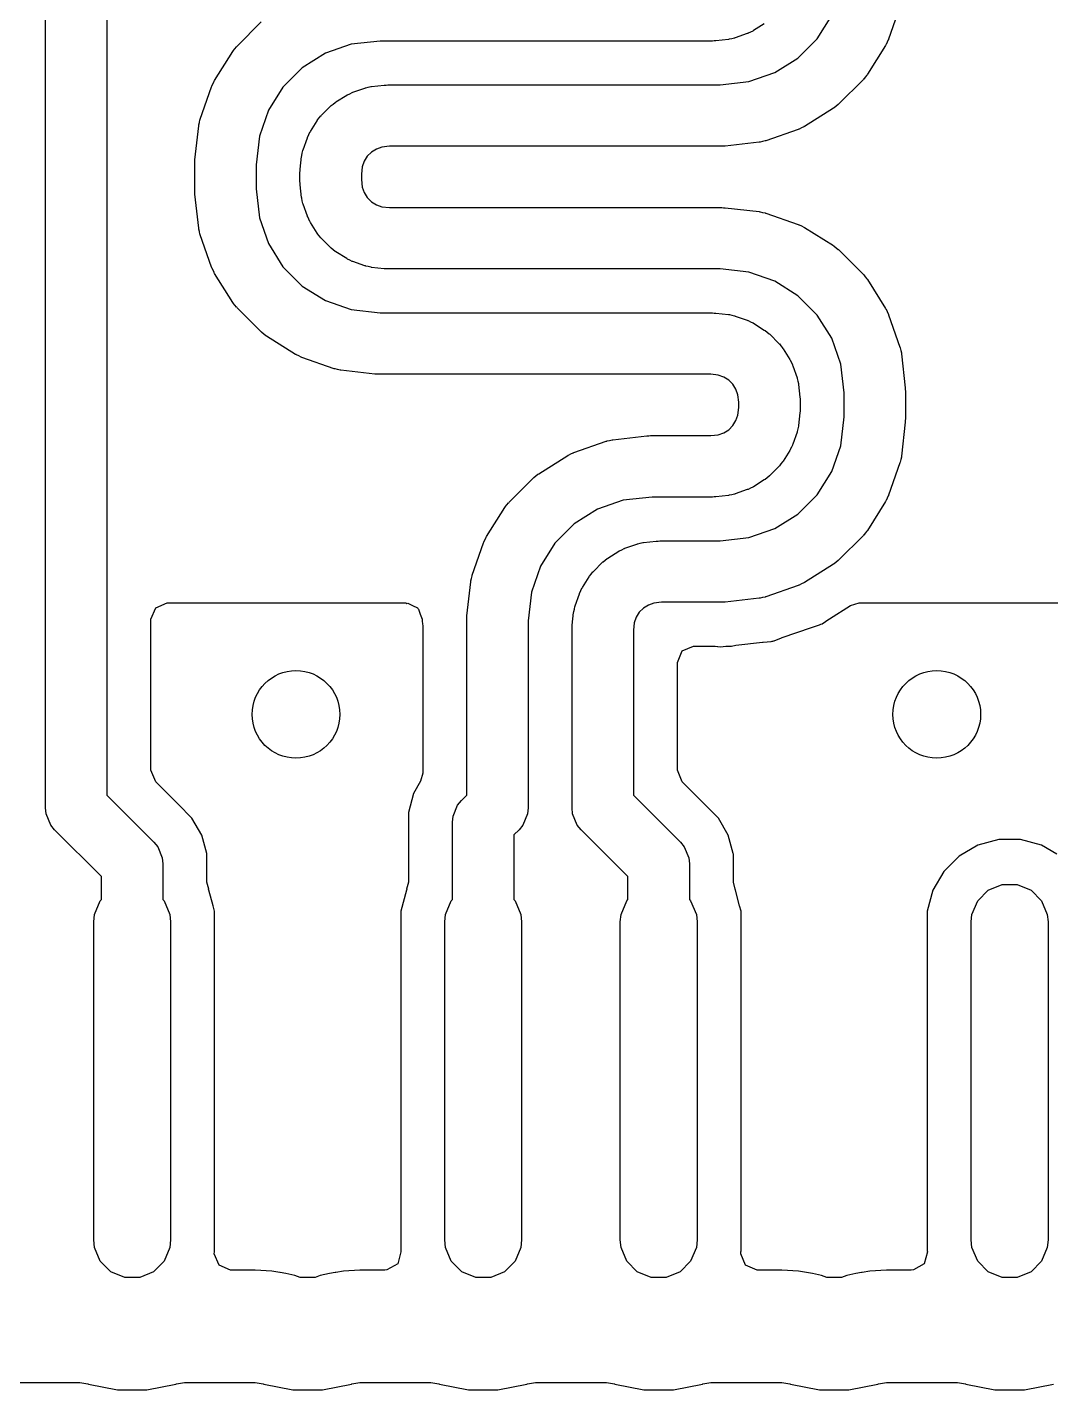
# Model space of a CAD drawing. Extents: x 2.36 to 5.14, y -5.39 to -2.61.
# Drawn here: x 4.4568 to 4.6405, y -3.9413 to -3.6966 of the extents above; entities that cross this region are included whole.
import ezdxf

# ---------------------------------------------------------------- set-up
doc = ezdxf.new("R2010")
doc.units = 0
doc.header["$MEASUREMENT"] = 0
doc.layers.add('BLACK', color=7, linetype='CONTINUOUS')

msp = doc.modelspace()

# ---------------------------------------------------------------- linework, layer by layer
at = {"layer": 'BLACK', "linetype": 'CONTINUOUS'}
for p, q in [((4.47108, -3.62072), (4.47108, -3.83453)), ((4.46005, -3.83681), (4.46005, -3.62103)), ((4.61339, -3.69295), (4.61136, -3.69875)), ((4.49443, -3.70001), (4.49877, -3.69567)), ((4.58905, -3.69601), (4.58711, -3.69723)), ((4.59855, -3.69868), (4.60116, -3.69453)), ((4.5201, -3.69909), (4.51491, -3.69967)), ((4.57974, -3.69909), (4.5201, -3.69909)), ((4.58005, -3.69906), (4.57974, -3.69909)), ((4.58036, -3.69905), (4.58005, -3.69906)), ((4.58263, -3.6988), (4.58036, -3.69905)), ((4.58274, -3.69877), (4.58263, -3.6988)), ((4.58279, -3.69878), (4.58274, -3.69877)), ((4.58324, -3.69867), (4.58279, -3.69878)), ((4.58369, -3.69857), (4.58324, -3.69867)), ((4.58373, -3.69855), (4.58369, -3.69857)), ((4.58384, -3.69852), (4.58373, -3.69855)), ((4.586, -3.69777), (4.58384, -3.69852)), ((4.5861, -3.69772), (4.586, -3.69777)), ((4.58615, -3.69771), (4.5861, -3.69772)), ((4.58656, -3.69751), (4.58615, -3.69771)), ((4.58698, -3.69731), (4.58656, -3.69751)), ((4.58702, -3.69728), (4.58698, -3.69731)), ((4.58711, -3.69723), (4.58702, -3.69728)), ((4.59508, -3.70215), (4.59855, -3.69868)), ((4.6113, -3.6989), (4.6111, -3.69931)), ((4.61131, -3.69885), (4.6113, -3.6989)), ((4.61136, -3.69875), (4.61131, -3.69885)), ((4.49039, -3.70618), (4.49366, -3.70098)), ((4.49366, -3.70098), (4.49372, -3.7009)), ((4.49372, -3.7009), (4.49374, -3.70085)), ((4.49374, -3.70085), (4.49404, -3.70049)), ((4.49404, -3.70049), (4.49432, -3.70013)), ((4.49432, -3.70013), (4.49436, -3.7001)), ((4.49436, -3.7001), (4.49443, -3.70001)), ((4.51028, -3.70129), (4.50613, -3.7039)), ((4.51491, -3.69967), (4.51028, -3.70129)), ((4.61082, -3.69987), (4.60755, -3.70507)), ((4.61087, -3.69977), (4.61082, -3.69987)), ((4.6109, -3.69973), (4.61087, -3.69977)), ((4.6111, -3.69931), (4.6109, -3.69973)), ((4.50613, -3.7039), (4.50266, -3.70737)), ((4.59093, -3.70476), (4.59508, -3.70215)), ((4.49011, -3.70674), (4.49031, -3.70632)), ((4.49031, -3.70632), (4.49034, -3.70628)), ((4.49034, -3.70628), (4.49039, -3.70618)), ((4.58111, -3.70696), (4.5863, -3.70638)), ((4.5863, -3.70638), (4.59093, -3.70476)), ((4.60678, -3.70604), (4.60243, -3.71038)), ((4.60685, -3.70595), (4.60678, -3.70604)), ((4.60689, -3.70593), (4.60685, -3.70595)), ((4.60717, -3.70556), (4.60689, -3.70593)), ((4.60747, -3.7052), (4.60717, -3.70556)), ((4.60749, -3.70516), (4.60747, -3.7052)), ((4.60755, -3.70507), (4.60749, -3.70516)), ((4.48782, -3.7131), (4.48985, -3.7073)), ((4.48985, -3.7073), (4.4899, -3.7072)), ((4.4899, -3.7072), (4.48991, -3.70715)), ((4.48991, -3.70715), (4.49011, -3.70674)), ((4.50266, -3.70737), (4.50005, -3.71152)), ((4.51216, -3.71004), (4.5141, -3.70882)), ((4.5141, -3.70882), (4.51419, -3.70877)), ((4.51419, -3.70877), (4.51423, -3.70874)), ((4.51423, -3.70874), (4.51465, -3.70855)), ((4.51465, -3.70855), (4.51506, -3.70834)), ((4.51506, -3.70834), (4.51511, -3.70833)), ((4.51511, -3.70833), (4.51521, -3.70829)), ((4.51521, -3.70829), (4.51737, -3.70753)), ((4.51737, -3.70753), (4.51748, -3.7075)), ((4.51748, -3.7075), (4.51752, -3.70748)), ((4.51752, -3.70748), (4.51797, -3.70738)), ((4.51797, -3.70738), (4.51842, -3.70727)), ((4.51842, -3.70727), (4.51847, -3.70728)), ((4.51847, -3.70728), (4.51858, -3.70725)), ((4.51858, -3.70725), (4.52085, -3.707)), ((4.52085, -3.707), (4.52116, -3.70699)), ((4.52116, -3.70699), (4.52147, -3.70696)), ((4.52147, -3.70696), (4.58111, -3.70696)), ((4.50957, -3.71243), (4.51119, -3.71081)), ((4.51119, -3.71081), (4.51127, -3.71074)), ((4.51127, -3.71074), (4.5113, -3.7107)), ((4.5113, -3.7107), (4.51167, -3.71042)), ((4.51167, -3.71042), (4.51203, -3.71012)), ((4.51203, -3.71012), (4.51207, -3.71011)), ((4.51207, -3.71011), (4.51216, -3.71004)), ((4.60147, -3.71115), (4.59626, -3.71442)), ((4.60155, -3.71109), (4.60147, -3.71115)), ((4.6016, -3.71107), (4.60155, -3.71109)), ((4.60196, -3.71077), (4.6016, -3.71107)), ((4.60232, -3.71049), (4.60196, -3.71077)), ((4.60235, -3.71045), (4.60232, -3.71049)), ((4.60243, -3.71038), (4.60235, -3.71045)), ((4.48757, -3.71415), (4.48768, -3.7137)), ((4.48768, -3.7137), (4.48777, -3.71324)), ((4.48777, -3.71324), (4.4878, -3.7132)), ((4.4878, -3.7132), (4.48782, -3.7131)), ((4.50005, -3.71152), (4.49843, -3.71615)), ((4.50758, -3.71534), (4.5088, -3.7134)), ((4.5088, -3.7134), (4.50887, -3.71331)), ((4.50887, -3.71331), (4.50888, -3.71327)), ((4.50888, -3.71327), (4.50918, -3.71291)), ((4.50918, -3.71291), (4.50946, -3.71254)), ((4.50946, -3.71254), (4.5095, -3.71251)), ((4.5095, -3.71251), (4.50957, -3.71243)), ((4.48686, -3.72041), (4.48755, -3.7143)), ((4.48755, -3.7143), (4.48757, -3.7142)), ((4.48757, -3.7142), (4.48757, -3.71415)), ((4.49843, -3.71615), (4.49785, -3.72134)), ((4.50705, -3.71645), (4.50709, -3.71635)), ((4.50709, -3.71635), (4.5071, -3.7163)), ((4.5071, -3.7163), (4.50731, -3.71589)), ((4.50731, -3.71589), (4.5075, -3.71547)), ((4.5075, -3.71547), (4.50753, -3.71543)), ((4.50753, -3.71543), (4.50758, -3.71534)), ((4.59515, -3.71496), (4.58935, -3.71699)), ((4.59525, -3.71491), (4.59515, -3.71496)), ((4.5953, -3.7149), (4.59525, -3.71491)), ((4.59571, -3.7147), (4.5953, -3.7149)), ((4.59613, -3.7145), (4.59571, -3.7147)), ((4.59617, -3.71447), (4.59613, -3.7145)), ((4.59626, -3.71442), (4.59617, -3.71447)), ((4.50614, -3.71921), (4.50624, -3.71876)), ((4.50624, -3.71876), (4.50626, -3.71872)), ((4.50626, -3.71872), (4.50629, -3.71861)), ((4.50629, -3.71861), (4.50705, -3.71645)), ((4.51944, -3.71849), (4.51855, -3.71904)), ((4.52043, -3.71814), (4.51944, -3.71849)), ((4.52178, -3.71799), (4.52043, -3.71814)), ((4.58142, -3.71799), (4.52178, -3.71799)), ((4.58173, -3.71796), (4.58142, -3.71799)), ((4.58204, -3.71795), (4.58173, -3.71796)), ((4.58815, -3.71726), (4.58204, -3.71795)), ((4.58825, -3.71724), (4.58815, -3.71726)), ((4.5883, -3.71724), (4.58825, -3.71724)), ((4.58875, -3.71713), (4.5883, -3.71724)), ((4.5892, -3.71704), (4.58875, -3.71713)), ((4.58925, -3.71701), (4.5892, -3.71704)), ((4.58935, -3.71699), (4.58925, -3.71701)), ((4.48683, -3.72103), (4.48686, -3.72072)), ((4.48683, -3.72597), (4.48683, -3.72103)), ((4.48686, -3.72072), (4.48686, -3.72041)), ((4.50576, -3.72209), (4.50601, -3.71982)), ((4.50601, -3.71982), (4.50604, -3.71971)), ((4.50603, -3.71966), (4.50614, -3.71921)), ((4.50604, -3.71971), (4.50603, -3.71966)), ((4.51725, -3.72068), (4.5169, -3.72167)), ((4.5178, -3.71979), (4.51725, -3.72068)), ((4.51855, -3.71904), (4.5178, -3.71979)), ((4.49785, -3.72134), (4.49785, -3.72566)), ((4.50572, -3.72271), (4.50575, -3.7224)), ((4.50572, -3.72429), (4.50572, -3.72271)), ((4.50575, -3.7224), (4.50576, -3.72209)), ((4.5169, -3.72167), (4.51675, -3.72302)), ((4.51675, -3.72302), (4.51675, -3.72398)), ((4.48686, -3.72628), (4.48683, -3.72597)), ((4.49785, -3.72566), (4.49843, -3.73084)), ((4.50575, -3.72459), (4.50572, -3.72429)), ((4.50576, -3.7249), (4.50575, -3.72459)), ((4.50601, -3.72718), (4.50576, -3.7249)), ((4.51675, -3.72398), (4.5169, -3.72533)), ((4.5169, -3.72533), (4.51725, -3.72632)), ((4.48686, -3.72659), (4.48686, -3.72628)), ((4.48755, -3.73269), (4.48686, -3.72659)), ((4.50604, -3.72728), (4.50601, -3.72718)), ((4.50603, -3.72733), (4.50604, -3.72728)), ((4.50614, -3.72778), (4.50603, -3.72733)), ((4.50624, -3.72824), (4.50614, -3.72778)), ((4.50626, -3.72828), (4.50624, -3.72824)), ((4.50629, -3.72838), (4.50626, -3.72828)), ((4.50705, -3.73055), (4.50629, -3.72838)), ((4.51725, -3.72632), (4.5178, -3.72721)), ((4.5178, -3.72721), (4.51855, -3.72795)), ((4.51855, -3.72795), (4.51944, -3.72851)), ((4.51944, -3.72851), (4.52043, -3.72886)), ((4.49843, -3.73084), (4.50005, -3.73547)), ((4.50709, -3.73064), (4.50705, -3.73055)), ((4.5071, -3.73069), (4.50709, -3.73064)), ((4.50731, -3.73111), (4.5071, -3.73069)), ((4.52043, -3.72886), (4.52178, -3.72901)), ((4.52178, -3.72901), (4.58142, -3.72901)), ((4.58142, -3.72901), (4.58173, -3.72904)), ((4.58173, -3.72904), (4.58204, -3.72904)), ((4.58204, -3.72904), (4.58815, -3.72973)), ((4.58815, -3.72973), (4.58825, -3.72975)), ((4.58825, -3.72975), (4.5883, -3.72975)), ((4.5883, -3.72975), (4.58875, -3.72986)), ((4.58875, -3.72986), (4.5892, -3.72996)), ((4.5892, -3.72996), (4.58925, -3.72998)), ((4.58925, -3.72998), (4.58935, -3.73001)), ((4.58935, -3.73001), (4.59515, -3.73204)), ((4.48757, -3.7328), (4.48755, -3.73269)), ((4.48757, -3.73285), (4.48757, -3.7328)), ((4.48768, -3.7333), (4.48757, -3.73285)), ((4.48777, -3.73375), (4.48768, -3.7333)), ((4.5075, -3.73153), (4.50731, -3.73111)), ((4.50753, -3.73156), (4.5075, -3.73153)), ((4.50758, -3.73166), (4.50753, -3.73156)), ((4.5088, -3.7336), (4.50758, -3.73166)), ((4.59515, -3.73204), (4.59525, -3.73208)), ((4.59525, -3.73208), (4.5953, -3.73209)), ((4.5953, -3.73209), (4.59571, -3.7323)), ((4.59571, -3.7323), (4.59613, -3.73249)), ((4.59613, -3.73249), (4.59617, -3.73253)), ((4.59617, -3.73253), (4.59626, -3.73257)), ((4.59626, -3.73257), (4.60147, -3.73584)), ((4.4878, -3.73379), (4.48777, -3.73375)), ((4.48782, -3.7339), (4.4878, -3.73379)), ((4.48985, -3.7397), (4.48782, -3.7339)), ((4.50005, -3.73547), (4.50266, -3.73963)), ((4.50887, -3.73368), (4.5088, -3.7336)), ((4.50888, -3.73373), (4.50887, -3.73368)), ((4.50918, -3.73409), (4.50888, -3.73373)), ((4.50946, -3.73445), (4.50918, -3.73409)), ((4.5095, -3.73448), (4.50946, -3.73445)), ((4.50957, -3.73456), (4.5095, -3.73448)), ((4.51119, -3.73619), (4.50957, -3.73456)), ((4.60147, -3.73584), (4.60155, -3.73591)), ((4.60155, -3.73591), (4.6016, -3.73593)), ((4.6016, -3.73593), (4.60196, -3.73622)), ((4.51127, -3.73625), (4.51119, -3.73619)), ((4.5113, -3.73629), (4.51127, -3.73625)), ((4.51167, -3.73658), (4.5113, -3.73629)), ((4.51203, -3.73687), (4.51167, -3.73658)), ((4.51207, -3.73689), (4.51203, -3.73687)), ((4.51216, -3.73696), (4.51207, -3.73689)), ((4.5141, -3.73817), (4.51216, -3.73696)), ((4.51419, -3.73822), (4.5141, -3.73817)), ((4.51423, -3.73825), (4.51419, -3.73822)), ((4.51465, -3.73845), (4.51423, -3.73825)), ((4.60196, -3.73622), (4.60232, -3.7365)), ((4.60232, -3.7365), (4.60235, -3.73655)), ((4.60235, -3.73655), (4.60243, -3.73661)), ((4.60243, -3.73661), (4.60678, -3.74096)), ((4.4899, -3.7398), (4.48985, -3.7397)), ((4.48991, -3.73984), (4.4899, -3.7398)), ((4.49011, -3.74026), (4.48991, -3.73984)), ((4.49031, -3.74068), (4.49011, -3.74026)), ((4.49034, -3.74072), (4.49031, -3.74068)), ((4.49039, -3.74081), (4.49034, -3.74072)), ((4.49366, -3.74602), (4.49039, -3.74081)), ((4.50266, -3.73963), (4.50613, -3.74309)), ((4.51506, -3.73866), (4.51465, -3.73845)), ((4.51511, -3.73867), (4.51506, -3.73866)), ((4.51521, -3.73871), (4.51511, -3.73867)), ((4.51737, -3.73947), (4.51521, -3.73871)), ((4.51748, -3.73949), (4.51737, -3.73947)), ((4.51752, -3.73952), (4.51748, -3.73949)), ((4.51797, -3.73961), (4.51752, -3.73952)), ((4.51842, -3.73972), (4.51797, -3.73961)), ((4.51847, -3.73972), (4.51842, -3.73972)), ((4.51858, -3.73974), (4.51847, -3.73972)), ((4.52085, -3.74), (4.51858, -3.73974)), ((4.52116, -3.74), (4.52085, -3.74)), ((4.52147, -3.74003), (4.52116, -3.74)), ((4.58111, -3.74003), (4.52147, -3.74003)), ((4.5863, -3.74062), (4.58111, -3.74003)), ((4.59093, -3.74224), (4.5863, -3.74062)), ((4.50613, -3.74309), (4.51028, -3.7457)), ((4.59508, -3.74485), (4.59093, -3.74224)), ((4.60678, -3.74096), (4.60685, -3.74104)), ((4.60685, -3.74104), (4.60689, -3.74107)), ((4.60689, -3.74107), (4.60717, -3.74144)), ((4.60717, -3.74144), (4.60747, -3.74179)), ((4.60747, -3.74179), (4.60749, -3.74184)), ((4.60749, -3.74184), (4.60755, -3.74192)), ((4.60755, -3.74192), (4.61082, -3.74713)), ((4.51028, -3.7457), (4.51491, -3.74732)), ((4.59855, -3.74831), (4.59508, -3.74485)), ((4.49372, -3.7461), (4.49366, -3.74602)), ((4.49374, -3.74615), (4.49372, -3.7461)), ((4.49404, -3.7465), (4.49374, -3.74615)), ((4.49432, -3.74687), (4.49404, -3.7465)), ((4.49436, -3.7469), (4.49432, -3.74687)), ((4.49443, -3.74698), (4.49436, -3.7469)), ((4.49877, -3.75133), (4.49443, -3.74698)), ((4.51491, -3.74732), (4.5201, -3.74791)), ((4.5201, -3.74791), (4.57974, -3.74791)), ((4.57974, -3.74791), (4.58005, -3.74794)), ((4.58005, -3.74794), (4.58036, -3.74794)), ((4.58036, -3.74794), (4.58263, -3.7482)), ((4.61082, -3.74713), (4.61087, -3.74722)), ((4.61087, -3.74722), (4.6109, -3.74726)), ((4.6109, -3.74726), (4.6111, -3.74768)), ((4.6111, -3.74768), (4.6113, -3.7481)), ((4.6113, -3.7481), (4.61131, -3.74814)), ((4.61131, -3.74814), (4.61136, -3.74824)), ((4.58263, -3.7482), (4.58274, -3.74822)), ((4.58274, -3.74822), (4.58279, -3.74822)), ((4.58279, -3.74822), (4.58324, -3.74833)), ((4.58324, -3.74833), (4.58369, -3.74842)), ((4.58369, -3.74842), (4.58373, -3.74845)), ((4.58373, -3.74845), (4.58384, -3.74847)), ((4.58384, -3.74847), (4.586, -3.74923)), ((4.586, -3.74923), (4.5861, -3.74927)), ((4.5861, -3.74927), (4.58615, -3.74928)), ((4.58615, -3.74928), (4.58656, -3.74949)), ((4.58656, -3.74949), (4.58698, -3.74969)), ((4.58698, -3.74969), (4.58702, -3.74972)), ((4.58702, -3.74972), (4.58711, -3.74977)), ((4.58711, -3.74977), (4.58905, -3.75099)), ((4.60116, -3.75247), (4.59855, -3.74831)), ((4.61136, -3.74824), (4.61339, -3.75404)), ((4.49886, -3.75139), (4.49877, -3.75133)), ((4.49889, -3.75144), (4.49886, -3.75139)), ((4.49925, -3.75172), (4.49889, -3.75144)), ((4.49961, -3.75201), (4.49925, -3.75172)), ((4.49966, -3.75203), (4.49961, -3.75201)), ((4.49974, -3.7521), (4.49966, -3.75203)), ((4.50494, -3.75537), (4.49974, -3.7521)), ((4.58905, -3.75099), (4.58914, -3.75105)), ((4.58914, -3.75105), (4.58918, -3.75107)), ((4.58918, -3.75107), (4.58954, -3.75136)), ((4.58954, -3.75136), (4.58991, -3.75165)), ((4.58991, -3.75165), (4.58994, -3.75169)), ((4.58994, -3.75169), (4.59002, -3.75175)), ((4.59002, -3.75175), (4.59164, -3.75338)), ((4.60278, -3.7571), (4.60116, -3.75247)), ((4.50504, -3.75541), (4.50494, -3.75537)), ((4.50508, -3.75545), (4.50504, -3.75541)), ((4.5055, -3.75564), (4.50508, -3.75545)), ((4.59164, -3.75338), (4.59171, -3.75346)), ((4.59171, -3.75346), (4.59175, -3.75349)), ((4.59175, -3.75349), (4.59203, -3.75385)), ((4.59203, -3.75385), (4.59232, -3.75421)), ((4.59232, -3.75421), (4.59234, -3.75426)), ((4.59234, -3.75426), (4.59241, -3.75434)), ((4.59241, -3.75434), (4.59363, -3.75628)), ((4.61339, -3.75404), (4.61341, -3.75415)), ((4.61341, -3.75415), (4.61344, -3.75419)), ((4.61344, -3.75419), (4.61353, -3.75464)), ((4.61353, -3.75464), (4.61364, -3.75509)), ((4.61364, -3.75509), (4.61364, -3.75514)), ((4.61364, -3.75514), (4.61366, -3.75525)), ((4.61366, -3.75525), (4.61435, -3.76135)), ((4.50591, -3.75585), (4.5055, -3.75564)), ((4.50596, -3.75586), (4.50591, -3.75585)), ((4.50606, -3.7559), (4.50596, -3.75586)), ((4.51186, -3.75793), (4.50606, -3.7559)), ((4.51196, -3.75796), (4.51186, -3.75793)), ((4.51201, -3.75798), (4.51196, -3.75796)), ((4.59363, -3.75628), (4.59368, -3.75638)), ((4.59368, -3.75638), (4.59371, -3.75641)), ((4.59371, -3.75641), (4.5939, -3.75683)), ((4.5939, -3.75683), (4.59411, -3.75725)), ((4.59411, -3.75725), (4.59412, -3.7573)), ((4.59412, -3.7573), (4.59416, -3.75739)), ((4.59416, -3.75739), (4.59492, -3.75956)), ((4.60336, -3.76228), (4.60278, -3.7571)), ((4.51246, -3.75808), (4.51201, -3.75798)), ((4.51291, -3.75819), (4.51246, -3.75808)), ((4.51296, -3.75819), (4.51291, -3.75819)), ((4.51306, -3.75821), (4.51296, -3.75819)), ((4.51917, -3.7589), (4.51306, -3.75821)), ((4.51948, -3.7589), (4.51917, -3.7589)), ((4.51979, -3.75893), (4.51948, -3.7589)), ((4.57943, -3.75893), (4.51979, -3.75893)), ((4.58078, -3.75908), (4.57943, -3.75893)), ((4.58177, -3.75943), (4.58078, -3.75908)), ((4.58266, -3.75999), (4.58177, -3.75943)), ((4.5834, -3.76073), (4.58266, -3.75999)), ((4.59492, -3.75956), (4.59495, -3.75966)), ((4.59495, -3.75966), (4.59497, -3.7597)), ((4.59497, -3.7597), (4.59507, -3.76016)), ((4.59507, -3.76016), (4.59518, -3.76061)), ((4.58396, -3.76162), (4.5834, -3.76073)), ((4.58431, -3.76261), (4.58396, -3.76162)), ((4.58446, -3.76396), (4.58431, -3.76261)), ((4.59518, -3.76061), (4.59517, -3.76066)), ((4.59517, -3.76066), (4.5952, -3.76076)), ((4.5952, -3.76076), (4.59545, -3.76304)), ((4.60336, -3.7666), (4.60336, -3.76228)), ((4.61435, -3.76135), (4.61435, -3.76166)), ((4.61435, -3.76166), (4.61438, -3.76197)), ((4.61438, -3.76197), (4.61438, -3.76691)), ((4.58431, -3.76627), (4.58446, -3.76492)), ((4.58446, -3.76492), (4.58446, -3.76396)), ((4.59545, -3.76304), (4.59546, -3.76335)), ((4.59546, -3.76335), (4.59549, -3.76366)), ((4.59549, -3.76523), (4.59546, -3.76554)), ((4.59549, -3.76366), (4.59549, -3.76523)), ((4.5834, -3.76815), (4.58396, -3.76726)), ((4.58396, -3.76726), (4.58431, -3.76627)), ((4.59545, -3.76585), (4.5952, -3.76812)), ((4.59546, -3.76554), (4.59545, -3.76585)), ((4.60278, -3.77179), (4.60336, -3.7666)), ((4.61435, -3.76753), (4.61366, -3.77364)), ((4.61438, -3.76691), (4.61435, -3.76722)), ((4.61435, -3.76722), (4.61435, -3.76753)), ((4.56188, -3.77068), (4.56799, -3.76999)), ((4.56799, -3.76999), (4.5683, -3.76998)), ((4.5683, -3.76998), (4.56861, -3.76995)), ((4.56861, -3.76995), (4.57943, -3.76995)), ((4.57943, -3.76995), (4.58078, -3.7698)), ((4.58078, -3.7698), (4.58177, -3.76945)), ((4.58177, -3.76945), (4.58266, -3.7689)), ((4.58266, -3.7689), (4.5834, -3.76815)), ((4.59492, -3.76933), (4.59416, -3.77149)), ((4.59495, -3.76922), (4.59492, -3.76933)), ((4.59497, -3.76918), (4.59495, -3.76922)), ((4.59507, -3.76873), (4.59497, -3.76918)), ((4.59518, -3.76828), (4.59507, -3.76873)), ((4.5952, -3.76812), (4.59517, -3.76823)), ((4.59517, -3.76823), (4.59518, -3.76828)), ((4.55488, -3.77298), (4.56068, -3.77095)), ((4.56068, -3.77095), (4.56078, -3.77093)), ((4.56078, -3.77093), (4.56082, -3.7709)), ((4.56082, -3.7709), (4.56128, -3.77081)), ((4.56128, -3.77081), (4.56173, -3.7707)), ((4.56173, -3.7707), (4.56178, -3.7707)), ((4.56178, -3.7707), (4.56188, -3.77068)), ((4.59363, -3.7726), (4.59241, -3.77454)), ((4.59368, -3.77251), (4.59363, -3.7726)), ((4.59371, -3.77247), (4.59368, -3.77251)), ((4.5939, -3.77205), (4.59371, -3.77247)), ((4.59411, -3.77164), (4.5939, -3.77205)), ((4.59412, -3.77159), (4.59411, -3.77164)), ((4.59416, -3.77149), (4.59412, -3.77159)), ((4.60116, -3.77642), (4.60278, -3.77179)), ((4.54856, -3.77679), (4.55376, -3.77352)), ((4.55376, -3.77352), (4.55386, -3.77347)), ((4.55386, -3.77347), (4.5539, -3.77344)), ((4.5539, -3.77344), (4.55432, -3.77324)), ((4.55432, -3.77324), (4.55473, -3.77304)), ((4.55473, -3.77304), (4.55478, -3.77303)), ((4.55478, -3.77303), (4.55488, -3.77298)), ((4.59203, -3.77503), (4.59175, -3.7754)), ((4.59232, -3.77467), (4.59203, -3.77503)), ((4.59234, -3.77463), (4.59232, -3.77467)), ((4.59241, -3.77454), (4.59234, -3.77463)), ((4.61339, -3.77484), (4.61136, -3.78064)), ((4.61341, -3.77474), (4.61339, -3.77484)), ((4.61344, -3.7747), (4.61341, -3.77474)), ((4.61353, -3.77424), (4.61344, -3.7747)), ((4.61364, -3.77379), (4.61353, -3.77424)), ((4.61366, -3.77364), (4.61364, -3.77374)), ((4.61364, -3.77374), (4.61364, -3.77379)), ((4.54759, -3.77756), (4.54768, -3.77749)), ((4.54768, -3.77749), (4.5477, -3.77745)), ((4.5477, -3.77745), (4.54807, -3.77717)), ((4.54807, -3.77717), (4.54843, -3.77687)), ((4.54843, -3.77687), (4.54847, -3.77685)), ((4.54847, -3.77685), (4.54856, -3.77679)), ((4.58954, -3.77752), (4.58918, -3.77782)), ((4.58991, -3.77724), (4.58954, -3.77752)), ((4.58994, -3.7772), (4.58991, -3.77724)), ((4.59002, -3.77713), (4.58994, -3.7772)), ((4.59164, -3.77551), (4.59002, -3.77713)), ((4.59171, -3.77543), (4.59164, -3.77551)), ((4.59175, -3.7754), (4.59171, -3.77543)), ((4.59855, -3.78057), (4.60116, -3.77642)), ((4.54325, -3.7819), (4.54759, -3.77756)), ((4.586, -3.77965), (4.58384, -3.78041)), ((4.5861, -3.77961), (4.586, -3.77965)), ((4.58615, -3.7796), (4.5861, -3.77961)), ((4.58656, -3.77939), (4.58615, -3.7796)), ((4.58698, -3.7792), (4.58656, -3.77939)), ((4.58702, -3.77917), (4.58698, -3.7792)), ((4.58711, -3.77912), (4.58702, -3.77917)), ((4.58905, -3.7779), (4.58711, -3.77912)), ((4.58914, -3.77783), (4.58905, -3.7779)), ((4.58918, -3.77782), (4.58914, -3.77783)), ((4.54256, -3.78274), (4.54286, -3.78238)), ((4.54286, -3.78238), (4.54314, -3.78201)), ((4.54314, -3.78201), (4.54318, -3.78199)), ((4.54318, -3.78199), (4.54325, -3.7819)), ((4.56373, -3.78156), (4.5591, -3.78318)), ((4.56892, -3.78098), (4.56373, -3.78156)), ((4.57974, -3.78098), (4.56892, -3.78098)), ((4.58005, -3.78095), (4.57974, -3.78098)), ((4.58036, -3.78094), (4.58005, -3.78095)), ((4.58263, -3.78069), (4.58036, -3.78094)), ((4.58274, -3.78066), (4.58263, -3.78069)), ((4.58279, -3.78067), (4.58274, -3.78066)), ((4.58324, -3.78056), (4.58279, -3.78067)), ((4.58369, -3.78046), (4.58324, -3.78056)), ((4.58373, -3.78044), (4.58369, -3.78046)), ((4.58384, -3.78041), (4.58373, -3.78044)), ((4.59508, -3.78404), (4.59855, -3.78057)), ((4.61082, -3.78176), (4.60755, -3.78696)), ((4.61087, -3.78166), (4.61082, -3.78176)), ((4.6109, -3.78162), (4.61087, -3.78166)), ((4.6111, -3.7812), (4.6109, -3.78162)), ((4.6113, -3.78079), (4.6111, -3.7812)), ((4.61131, -3.78074), (4.6113, -3.78079)), ((4.61136, -3.78064), (4.61131, -3.78074)), ((4.53921, -3.78807), (4.54248, -3.78287)), ((4.54248, -3.78287), (4.54254, -3.78278)), ((4.54254, -3.78278), (4.54256, -3.78274)), ((4.5591, -3.78318), (4.55495, -3.78579)), ((4.59093, -3.78665), (4.59508, -3.78404)), ((4.55495, -3.78579), (4.55148, -3.78926)), ((4.5863, -3.78827), (4.59093, -3.78665)), ((4.60747, -3.78709), (4.60717, -3.78745)), ((4.60749, -3.78704), (4.60747, -3.78709)), ((4.60755, -3.78696), (4.60749, -3.78704)), ((4.53664, -3.79499), (4.53867, -3.78919)), ((4.53867, -3.78919), (4.53872, -3.78909)), ((4.53872, -3.78904), (4.53893, -3.78863)), ((4.53872, -3.78909), (4.53872, -3.78904)), ((4.53893, -3.78863), (4.53913, -3.78821)), ((4.53913, -3.78821), (4.53916, -3.78817)), ((4.53916, -3.78817), (4.53921, -3.78807)), ((4.55148, -3.78926), (4.54887, -3.79341)), ((4.56403, -3.79018), (4.56619, -3.78942)), ((4.56619, -3.78942), (4.5663, -3.78939)), ((4.5663, -3.78939), (4.56634, -3.78937)), ((4.56634, -3.78937), (4.56679, -3.78927)), ((4.56679, -3.78927), (4.56724, -3.78916)), ((4.56724, -3.78916), (4.56729, -3.78917)), ((4.56729, -3.78917), (4.56739, -3.78914)), ((4.56739, -3.78914), (4.56967, -3.78889)), ((4.56967, -3.78889), (4.56998, -3.78888)), ((4.56998, -3.78888), (4.57029, -3.78885)), ((4.57029, -3.78885), (4.58111, -3.78885)), ((4.58111, -3.78885), (4.5863, -3.78827)), ((4.60678, -3.78793), (4.60243, -3.79227)), ((4.60685, -3.78784), (4.60678, -3.78793)), ((4.60689, -3.78781), (4.60685, -3.78784)), ((4.60717, -3.78745), (4.60689, -3.78781)), ((4.56049, -3.79231), (4.56085, -3.79201)), ((4.56085, -3.79201), (4.56089, -3.792)), ((4.56089, -3.792), (4.56098, -3.79193)), ((4.56098, -3.79193), (4.56292, -3.79071)), ((4.56292, -3.79071), (4.56301, -3.79066)), ((4.56301, -3.79066), (4.56305, -3.79063)), ((4.56305, -3.79063), (4.56347, -3.79043)), ((4.56347, -3.79043), (4.56388, -3.79023)), ((4.56388, -3.79023), (4.56393, -3.79022)), ((4.56393, -3.79022), (4.56403, -3.79018)), ((4.54887, -3.79341), (4.54725, -3.79804)), ((4.558, -3.7948), (4.55828, -3.79443)), ((4.55828, -3.79443), (4.55832, -3.7944)), ((4.55832, -3.7944), (4.55839, -3.79432)), ((4.55839, -3.79432), (4.56001, -3.7927)), ((4.56001, -3.7927), (4.56009, -3.79263)), ((4.56009, -3.79263), (4.56012, -3.79259)), ((4.56012, -3.79259), (4.56049, -3.79231)), ((4.60147, -3.79304), (4.59626, -3.79631)), ((4.60155, -3.79298), (4.60147, -3.79304)), ((4.6016, -3.79296), (4.60155, -3.79298)), ((4.60196, -3.79266), (4.6016, -3.79296)), ((4.60232, -3.79238), (4.60196, -3.79266)), ((4.60235, -3.79234), (4.60232, -3.79238)), ((4.60243, -3.79227), (4.60235, -3.79234)), ((4.53568, -3.8023), (4.53637, -3.79619)), ((4.53637, -3.79619), (4.53639, -3.79609)), ((4.53639, -3.79604), (4.5365, -3.79559)), ((4.53639, -3.79609), (4.53639, -3.79604)), ((4.5365, -3.79559), (4.53659, -3.79513)), ((4.53659, -3.79513), (4.53662, -3.79509)), ((4.53662, -3.79509), (4.53664, -3.79499)), ((4.5564, -3.79723), (4.55762, -3.79529)), ((4.55762, -3.79529), (4.55768, -3.7952)), ((4.55768, -3.7952), (4.5577, -3.79516)), ((4.5577, -3.79516), (4.558, -3.7948)), ((4.59515, -3.79685), (4.58935, -3.79888)), ((4.59525, -3.7968), (4.59515, -3.79685)), ((4.5953, -3.79679), (4.59525, -3.7968)), ((4.59571, -3.79659), (4.5953, -3.79679)), ((4.59613, -3.79639), (4.59571, -3.79659)), ((4.59617, -3.79636), (4.59613, -3.79639)), ((4.59626, -3.79631), (4.59617, -3.79636)), ((4.54725, -3.79804), (4.54667, -3.80323)), ((4.55511, -3.8005), (4.55586, -3.79834)), ((4.55586, -3.79834), (4.55591, -3.79824)), ((4.55591, -3.79824), (4.55592, -3.79819)), ((4.55592, -3.79819), (4.55612, -3.79778)), ((4.55612, -3.79778), (4.55632, -3.79736)), ((4.55632, -3.79736), (4.55635, -3.79732)), ((4.55635, -3.79732), (4.5564, -3.79723)), ((4.58815, -3.79915), (4.58204, -3.79984)), ((4.58825, -3.79913), (4.58815, -3.79915)), ((4.5883, -3.79913), (4.58825, -3.79913)), ((4.58875, -3.79902), (4.5883, -3.79913)), ((4.5892, -3.79893), (4.58875, -3.79902)), ((4.58925, -3.7989), (4.5892, -3.79893)), ((4.58935, -3.79888), (4.58925, -3.7989)), ((4.47897, -3.80291), (4.47982, -3.80085)), ((4.47982, -3.80085), (4.48188, -3.8)), ((4.48188, -3.8), (4.52473, -3.8)), ((4.52473, -3.8), (4.52489, -3.80007)), ((4.52489, -3.80007), (4.52506, -3.80002)), ((4.52506, -3.80002), (4.5259, -3.80048)), ((4.5259, -3.80048), (4.52679, -3.80085)), ((4.52679, -3.80085), (4.52686, -3.80101)), ((4.52686, -3.80101), (4.52701, -3.8011)), ((4.52701, -3.8011), (4.52728, -3.80202)), ((4.55458, -3.80398), (4.55483, -3.80171)), ((4.55483, -3.80171), (4.55486, -3.8016)), ((4.55485, -3.80155), (4.55496, -3.8011)), ((4.55486, -3.8016), (4.55485, -3.80155)), ((4.55496, -3.8011), (4.55506, -3.80065)), ((4.55506, -3.80065), (4.55508, -3.80061)), ((4.55508, -3.80061), (4.55511, -3.8005)), ((4.56662, -3.80168), (4.56606, -3.80257)), ((4.56737, -3.80093), (4.56662, -3.80168)), ((4.56825, -3.80037), (4.56737, -3.80093)), ((4.56925, -3.80003), (4.56825, -3.80037)), ((4.5706, -3.79988), (4.56925, -3.80003)), ((4.58142, -3.79988), (4.5706, -3.79988)), ((4.58173, -3.79985), (4.58142, -3.79988)), ((4.58204, -3.79984), (4.58173, -3.79985)), ((4.60072, -3.80283), (4.60452, -3.80045)), ((4.60452, -3.80045), (4.60607, -3.8)), ((4.60607, -3.8), (4.64436, -3.8)), ((4.47897, -3.83005), (4.47897, -3.80291)), ((4.52728, -3.80202), (4.52765, -3.80291)), ((4.52765, -3.80291), (4.52764, -3.80312)), ((4.52764, -3.80312), (4.52764, -3.80317)), ((4.52764, -3.80317), (4.52766, -3.80333)), ((4.52766, -3.80333), (4.52772, -3.80371)), ((4.52772, -3.80371), (4.52775, -3.80414)), ((4.52775, -3.80414), (4.52775, -3.83056)), ((4.53564, -3.80292), (4.53567, -3.80261)), ((4.53564, -3.83453), (4.53564, -3.80292)), ((4.53567, -3.80261), (4.53568, -3.8023)), ((4.54667, -3.80323), (4.54667, -3.83681)), ((4.55454, -3.8046), (4.55457, -3.80429)), ((4.55457, -3.80429), (4.55458, -3.80398)), ((4.56572, -3.80356), (4.56557, -3.80491)), ((4.56606, -3.80257), (4.56572, -3.80356)), ((4.59224, -3.80623), (4.59752, -3.80438)), ((4.59752, -3.80438), (4.59897, -3.80394)), ((4.59897, -3.80394), (4.59919, -3.8038)), ((4.59919, -3.8038), (4.59943, -3.80372)), ((4.59943, -3.80372), (4.60063, -3.80289)), ((4.60063, -3.80289), (4.60072, -3.80283)), ((4.55454, -3.83681), (4.55454, -3.8046)), ((4.56557, -3.80491), (4.56557, -3.83453)), ((4.59029, -3.80691), (4.59048, -3.80687)), ((4.59048, -3.80688), (4.5906, -3.80685)), ((4.59048, -3.80687), (4.59048, -3.80688)), ((4.5906, -3.80685), (4.59078, -3.8068)), ((4.5906, -3.80685), (4.5906, -3.80685)), ((4.59078, -3.8068), (4.59079, -3.8068)), ((4.59079, -3.8068), (4.59214, -3.80627)), ((4.59214, -3.80627), (4.59224, -3.80623)), ((4.57346, -3.81068), (4.57431, -3.80862)), ((4.57431, -3.80862), (4.57637, -3.80777)), ((4.57637, -3.80777), (4.5802, -3.80777)), ((4.5802, -3.80777), (4.58063, -3.8078)), ((4.58063, -3.8078), (4.58068, -3.80781)), ((4.58068, -3.80781), (4.58117, -3.80788)), ((4.58117, -3.80788), (4.58217, -3.80777)), ((4.58217, -3.80777), (4.58319, -3.80777)), ((4.58319, -3.80777), (4.58392, -3.80757)), ((4.58392, -3.80757), (4.58873, -3.80703)), ((4.58873, -3.80703), (4.58884, -3.80702)), ((4.58884, -3.80702), (4.59029, -3.80691)), ((4.59029, -3.80691), (4.59029, -3.80691)), ((4.57346, -3.83005), (4.57346, -3.81068)), ((4.47982, -3.83211), (4.47897, -3.83005)), ((4.52775, -3.83056), (4.52736, -3.83202)), ((4.57431, -3.83211), (4.57346, -3.83005)), ((4.48383, -3.83612), (4.47982, -3.83211)), ((4.52736, -3.83202), (4.5261, -3.8342)), ((4.57832, -3.83612), (4.57431, -3.83211)), ((4.47108, -3.83453), (4.4795, -3.84295)), ((4.48633, -3.83862), (4.48383, -3.83612)), ((4.5261, -3.8342), (4.52519, -3.83761)), ((4.53401, -3.83631), (4.5347, -3.83548)), ((4.5347, -3.83548), (4.53564, -3.83453)), ((4.56557, -3.83453), (4.57399, -3.84295)), ((4.58082, -3.83862), (4.57832, -3.83612)), ((4.46016, -3.83789), (4.46005, -3.83681)), ((4.46098, -3.83987), (4.46016, -3.83789)), ((4.46016, -3.83789), (4.46016, -3.83789)), ((4.48809, -3.84167), (4.48633, -3.83862)), ((4.52519, -3.83761), (4.52519, -3.85015)), ((4.53308, -3.83937), (4.53319, -3.8383)), ((4.53319, -3.8383), (4.53401, -3.83631)), ((4.54656, -3.83789), (4.54574, -3.83987)), ((4.54667, -3.83681), (4.54656, -3.83789)), ((4.54656, -3.83789), (4.54656, -3.83789)), ((4.55465, -3.83789), (4.55454, -3.83681)), ((4.55547, -3.83987), (4.55465, -3.83789)), ((4.55465, -3.83789), (4.55465, -3.83789)), ((4.58258, -3.84167), (4.58082, -3.83862)), ((4.46167, -3.84071), (4.46098, -3.83987)), ((4.47009, -3.84913), (4.46167, -3.84071)), ((4.53308, -3.85324), (4.53308, -3.83937)), ((4.54505, -3.84071), (4.54411, -3.84166)), ((4.54574, -3.83987), (4.54505, -3.84071)), ((4.55616, -3.84071), (4.55547, -3.83987)), ((4.56458, -3.84913), (4.55616, -3.84071)), ((4.4795, -3.84295), (4.48018, -3.84379)), ((4.48898, -3.84498), (4.48809, -3.84167)), ((4.54411, -3.84166), (4.54411, -3.85324)), ((4.57399, -3.84295), (4.57467, -3.84379)), ((4.58347, -3.84498), (4.58258, -3.84167)), ((4.62738, -3.84351), (4.624, -3.84545)), ((4.63114, -3.8425), (4.62738, -3.84351)), ((4.62738, -3.84351), (4.62738, -3.84351)), ((4.63503, -3.8425), (4.63114, -3.8425)), ((4.63114, -3.8425), (4.63114, -3.8425)), ((4.63879, -3.84351), (4.63503, -3.8425)), ((4.63503, -3.8425), (4.63503, -3.8425)), ((4.64152, -3.84508), (4.63879, -3.84351)), ((4.63879, -3.84351), (4.63879, -3.84351)), ((4.48018, -3.84379), (4.48101, -3.84577)), ((4.48101, -3.84577), (4.48111, -3.84685)), ((4.48901, -3.84508), (4.48898, -3.84498)), ((4.48901, -3.85015), (4.48901, -3.84508)), ((4.48901, -3.84508), (4.48901, -3.84508)), ((4.57467, -3.84379), (4.5755, -3.84577)), ((4.5755, -3.84577), (4.5756, -3.84685)), ((4.5835, -3.84508), (4.58347, -3.84498)), ((4.5835, -3.85015), (4.5835, -3.84508)), ((4.5835, -3.84508), (4.5835, -3.84508)), ((4.624, -3.84545), (4.62125, -3.84821)), ((4.48111, -3.84685), (4.48111, -3.85324)), ((4.5756, -3.84685), (4.5756, -3.85324)), ((4.62125, -3.84821), (4.61931, -3.85158)), ((4.47009, -3.85324), (4.47009, -3.84913)), ((4.48934, -3.85139), (4.48901, -3.85015)), ((4.52519, -3.85015), (4.52486, -3.85139)), ((4.56458, -3.85324), (4.56458, -3.84913)), ((4.58383, -3.85139), (4.5835, -3.85015)), ((4.62925, -3.85155), (4.63174, -3.85053)), ((4.63174, -3.85053), (4.63443, -3.85053)), ((4.63443, -3.85053), (4.63691, -3.85155)), ((4.46987, -3.85346), (4.47009, -3.85324)), ((4.48111, -3.85324), (4.48133, -3.85346)), ((4.4893, -3.8514), (4.48934, -3.85139)), ((4.48938, -3.85158), (4.4893, -3.8514)), ((4.49013, -3.85438), (4.48938, -3.85158)), ((4.48938, -3.85158), (4.48938, -3.85158)), ((4.52482, -3.85158), (4.52381, -3.85534)), ((4.52489, -3.8514), (4.52482, -3.85158)), ((4.52486, -3.85139), (4.52489, -3.8514)), ((4.53287, -3.85346), (4.53308, -3.85324)), ((4.54411, -3.85324), (4.54432, -3.85346)), ((4.56436, -3.85346), (4.56458, -3.85324)), ((4.5756, -3.85324), (4.57582, -3.85346)), ((4.58379, -3.8514), (4.58383, -3.85139)), ((4.58387, -3.85158), (4.58379, -3.8514)), ((4.58462, -3.85438), (4.58387, -3.85158)), ((4.58387, -3.85158), (4.58387, -3.85158)), ((4.61931, -3.85158), (4.6183, -3.85534)), ((4.61931, -3.85158), (4.61931, -3.85158)), ((4.62735, -3.85346), (4.62925, -3.85155)), ((4.63691, -3.85155), (4.63881, -3.85346)), ((4.46884, -3.85594), (4.46987, -3.85346)), ((4.48133, -3.85346), (4.48236, -3.85594)), ((4.49038, -3.85534), (4.49013, -3.85438)), ((4.49038, -3.85534), (4.49038, -3.85534)), ((4.49038, -3.91632), (4.49038, -3.85534)), ((4.52381, -3.85534), (4.52381, -3.91632)), ((4.53184, -3.85594), (4.53287, -3.85346)), ((4.54432, -3.85346), (4.54535, -3.85594)), ((4.56333, -3.85594), (4.56436, -3.85346)), ((4.57582, -3.85346), (4.57685, -3.85594)), ((4.58487, -3.85534), (4.58462, -3.85438)), ((4.58487, -3.91632), (4.58487, -3.85534)), ((4.58487, -3.85534), (4.58487, -3.85534)), ((4.6183, -3.85534), (4.6183, -3.91632)), ((4.62632, -3.85594), (4.62735, -3.85346)), ((4.63881, -3.85346), (4.63984, -3.85594)), ((4.46871, -3.85728), (4.46884, -3.85594)), ((4.46871, -3.91437), (4.46871, -3.85728)), ((4.48236, -3.85594), (4.48249, -3.85728)), ((4.48249, -3.85728), (4.48249, -3.91437)), ((4.5317, -3.85728), (4.53184, -3.85594)), ((4.5317, -3.91437), (4.5317, -3.85728)), ((4.54535, -3.85594), (4.54548, -3.85728)), ((4.54548, -3.85728), (4.54548, -3.91437)), ((4.5632, -3.85728), (4.56333, -3.85594)), ((4.5632, -3.91437), (4.5632, -3.85728)), ((4.57685, -3.85594), (4.57698, -3.85728)), ((4.57698, -3.85728), (4.57698, -3.91437)), ((4.62619, -3.85728), (4.62632, -3.85594)), ((4.62619, -3.91437), (4.62619, -3.85728)), ((4.63984, -3.85594), (4.63997, -3.85728)), ((4.63997, -3.85728), (4.63997, -3.91437)), ((4.46884, -3.91571), (4.46871, -3.91437)), ((4.48249, -3.91437), (4.48236, -3.91571)), ((4.53184, -3.91571), (4.5317, -3.91437)), ((4.54548, -3.91437), (4.54535, -3.91571)), ((4.56333, -3.91571), (4.5632, -3.91437)), ((4.57698, -3.91437), (4.57685, -3.91571)), ((4.62632, -3.91571), (4.62619, -3.91437)), ((4.63997, -3.91437), (4.63984, -3.91571)), ((4.46987, -3.9182), (4.46884, -3.91571)), ((4.48236, -3.91571), (4.48133, -3.9182)), ((4.49034, -3.91687), (4.49036, -3.91649)), ((4.49119, -3.91893), (4.49034, -3.91687)), ((4.49036, -3.91649), (4.49038, -3.91632)), ((4.52383, -3.91649), (4.52326, -3.91864)), ((4.52381, -3.91632), (4.52383, -3.91649)), ((4.53287, -3.9182), (4.53184, -3.91571)), ((4.54535, -3.91571), (4.54432, -3.9182)), ((4.56436, -3.9182), (4.56333, -3.91571)), ((4.57685, -3.91571), (4.57582, -3.9182)), ((4.58483, -3.91687), (4.58485, -3.91649)), ((4.58568, -3.91893), (4.58483, -3.91687)), ((4.58485, -3.91649), (4.58487, -3.91632)), ((4.61832, -3.91649), (4.61774, -3.91864)), ((4.6183, -3.91632), (4.61832, -3.91649)), ((4.62735, -3.9182), (4.62632, -3.91571)), ((4.63984, -3.91571), (4.63881, -3.9182)), ((4.47177, -3.9201), (4.46987, -3.9182)), ((4.48133, -3.9182), (4.47943, -3.9201)), ((4.49325, -3.91978), (4.49119, -3.91893)), ((4.52326, -3.91864), (4.52132, -3.91976)), ((4.53477, -3.9201), (4.53287, -3.9182)), ((4.54432, -3.9182), (4.54242, -3.9201)), ((4.56626, -3.9201), (4.56436, -3.9182)), ((4.57582, -3.9182), (4.57392, -3.9201)), ((4.58774, -3.91978), (4.58568, -3.91893)), ((4.61774, -3.91864), (4.61581, -3.91976)), ((4.62925, -3.9201), (4.62735, -3.9182)), ((4.63881, -3.9182), (4.63691, -3.9201)), ((4.47426, -3.92113), (4.47177, -3.9201)), ((4.47695, -3.92113), (4.47426, -3.92113)), ((4.47943, -3.9201), (4.47695, -3.92113)), ((4.4977, -3.91978), (4.49325, -3.91978)), ((4.50067, -3.92), (4.4977, -3.91978)), ((4.4977, -3.91978), (4.4977, -3.91978)), ((4.50213, -3.92022), (4.50067, -3.92)), ((4.50067, -3.92), (4.50067, -3.92)), ((4.50216, -3.92021), (4.50213, -3.92022)), ((4.50319, -3.92042), (4.50216, -3.92021)), ((4.50482, -3.92074), (4.50319, -3.92042)), ((4.50319, -3.92042), (4.50319, -3.92042)), ((4.50575, -3.92113), (4.50482, -3.92074)), ((4.50844, -3.92113), (4.50575, -3.92113)), ((4.50937, -3.92074), (4.50844, -3.92113)), ((4.511, -3.92042), (4.50937, -3.92074)), ((4.51202, -3.92023), (4.511, -3.92043)), ((4.511, -3.92043), (4.511, -3.92042)), ((4.51209, -3.92022), (4.51202, -3.92023)), ((4.51213, -3.92021), (4.51209, -3.92022)), ((4.51352, -3.92), (4.51213, -3.92021)), ((4.51213, -3.92021), (4.51213, -3.92021)), ((4.51353, -3.92), (4.51352, -3.92)), ((4.51649, -3.91978), (4.51353, -3.92)), ((4.52094, -3.91978), (4.51649, -3.91978)), ((4.52132, -3.91976), (4.52094, -3.91978)), ((4.53725, -3.92113), (4.53477, -3.9201)), ((4.53994, -3.92113), (4.53725, -3.92113)), ((4.54242, -3.9201), (4.53994, -3.92113)), ((4.56875, -3.92113), (4.56626, -3.9201)), ((4.57143, -3.92113), (4.56875, -3.92113)), ((4.57392, -3.9201), (4.57143, -3.92113)), ((4.59219, -3.91978), (4.58774, -3.91978)), ((4.59516, -3.92), (4.59219, -3.91978)), ((4.59219, -3.91978), (4.59219, -3.91978)), ((4.59662, -3.92022), (4.59516, -3.92)), ((4.59516, -3.92), (4.59516, -3.92)), ((4.59665, -3.92021), (4.59662, -3.92022)), ((4.59768, -3.92042), (4.59665, -3.92021)), ((4.59931, -3.92074), (4.59768, -3.92042)), ((4.59768, -3.92042), (4.59768, -3.92042)), ((4.60024, -3.92113), (4.59931, -3.92074)), ((4.60293, -3.92113), (4.60024, -3.92113)), ((4.60386, -3.92074), (4.60293, -3.92113)), ((4.60549, -3.92042), (4.60386, -3.92074)), ((4.60651, -3.92023), (4.60549, -3.92043)), ((4.60549, -3.92043), (4.60549, -3.92042)), ((4.60657, -3.92022), (4.60651, -3.92023)), ((4.60662, -3.92021), (4.60657, -3.92022)), ((4.60801, -3.92), (4.60662, -3.92021)), ((4.60662, -3.92021), (4.60662, -3.92021)), ((4.61098, -3.91978), (4.60801, -3.92)), ((4.60801, -3.92), (4.60801, -3.92)), ((4.61543, -3.91978), (4.61098, -3.91978)), ((4.61581, -3.91976), (4.61543, -3.91978)), ((4.63174, -3.92113), (4.62925, -3.9201)), ((4.63443, -3.92113), (4.63174, -3.92113)), ((4.63691, -3.9201), (4.63443, -3.92113)), ((4.4535, -3.94), (4.46621, -3.94)), ((4.46621, -3.94), (4.46765, -3.94021)), ((4.46765, -3.94021), (4.46775, -3.94025)), ((4.46775, -3.94025), (4.46775, -3.94025)), ((4.46775, -3.94025), (4.46775, -3.94025)), ((4.46775, -3.94025), (4.47295, -3.94128)), ((4.47295, -3.94128), (4.47825, -3.94128)), ((4.47825, -3.94128), (4.48345, -3.94025)), ((4.48345, -3.94025), (4.48356, -3.94021)), ((4.48345, -3.94025), (4.48345, -3.94025)), ((4.48345, -3.94025), (4.48345, -3.94025)), ((4.48356, -3.94021), (4.485, -3.94)), ((4.485, -3.94), (4.4977, -3.94)), ((4.4977, -3.94), (4.49914, -3.94021)), ((4.49914, -3.94021), (4.49925, -3.94025)), ((4.49925, -3.94025), (4.49925, -3.94025)), ((4.49925, -3.94025), (4.49925, -3.94025)), ((4.49925, -3.94025), (4.50445, -3.94128)), ((4.50445, -3.94128), (4.50975, -3.94128)), ((4.50975, -3.94128), (4.51495, -3.94025)), ((4.51495, -3.94025), (4.51505, -3.94021)), ((4.51495, -3.94025), (4.51495, -3.94025)), ((4.51495, -3.94025), (4.51495, -3.94025)), ((4.51505, -3.94021), (4.51649, -3.94)), ((4.51649, -3.94), (4.5292, -3.94)), ((4.5292, -3.94), (4.53064, -3.94021)), ((4.53064, -3.94021), (4.53074, -3.94025)), ((4.53074, -3.94025), (4.53074, -3.94025)), ((4.53074, -3.94025), (4.53074, -3.94025)), ((4.53074, -3.94025), (4.53594, -3.94128)), ((4.53594, -3.94128), (4.54124, -3.94128)), ((4.54124, -3.94128), (4.54644, -3.94025)), ((4.54644, -3.94025), (4.54655, -3.94021)), ((4.54644, -3.94025), (4.54644, -3.94025)), ((4.54644, -3.94025), (4.54644, -3.94025)), ((4.54655, -3.94021), (4.54799, -3.94)), ((4.54799, -3.94), (4.5607, -3.94)), ((4.5607, -3.94), (4.56214, -3.94021)), ((4.56214, -3.94021), (4.56224, -3.94025)), ((4.56224, -3.94025), (4.56224, -3.94025)), ((4.56224, -3.94025), (4.56224, -3.94025)), ((4.56224, -3.94025), (4.56744, -3.94128)), ((4.56744, -3.94128), (4.57274, -3.94128)), ((4.57274, -3.94128), (4.57794, -3.94025)), ((4.57794, -3.94025), (4.57804, -3.94021)), ((4.57794, -3.94025), (4.57794, -3.94025)), ((4.57794, -3.94025), (4.57794, -3.94025)), ((4.57804, -3.94021), (4.57948, -3.94)), ((4.57948, -3.94), (4.59219, -3.94)), ((4.59219, -3.94), (4.59363, -3.94021)), ((4.59363, -3.94021), (4.59374, -3.94025)), ((4.59374, -3.94025), (4.59374, -3.94025)), ((4.59374, -3.94025), (4.59374, -3.94025)), ((4.59374, -3.94025), (4.59894, -3.94128)), ((4.59894, -3.94128), (4.60424, -3.94128)), ((4.60424, -3.94128), (4.60944, -3.94025)), ((4.60944, -3.94025), (4.60954, -3.94021)), ((4.60944, -3.94025), (4.60944, -3.94025)), ((4.60944, -3.94025), (4.60944, -3.94025)), ((4.60954, -3.94021), (4.61098, -3.94)), ((4.61098, -3.94), (4.62369, -3.94)), ((4.62369, -3.94), (4.62513, -3.94021)), ((4.62513, -3.94021), (4.62523, -3.94025)), ((4.62523, -3.94025), (4.62523, -3.94025)), ((4.62523, -3.94025), (4.62523, -3.94025)), ((4.62523, -3.94025), (4.63043, -3.94128)), ((4.63043, -3.94128), (4.63573, -3.94128)), ((4.63573, -3.94128), (4.64093, -3.94025))]:
    msp.add_line(p, q, dxfattribs=at)
at = {"layer": 'BLACK'}
for centre in [(4.505, -3.82), (4.62, -3.82)]:
    msp.add_circle(centre, 0.00787, dxfattribs=at)

doc.saveas('drawing.dxf')
